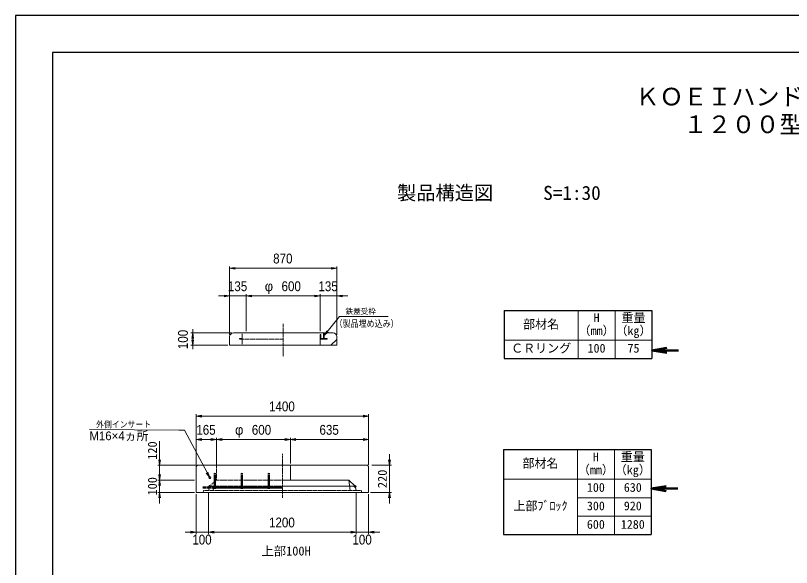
# Model space of a CAD drawing. Units: millimetres, scale not verified. Extents: x -210 to 210, y -148 to 148.
# Drawn here: x -210 to 0, y -0.8 to 148.5 of the extents above; entities that cross this region are included whole.
import ezdxf
from ezdxf.enums import TextEntityAlignment as Align

# ---------------------------------------------------------------- set-up
doc = ezdxf.new("R2010")
doc.units = ezdxf.units.MM
doc.header["$PDMODE"] = 32
doc.header["$PDSIZE"] = 0.5
doc.linetypes.add('USER1', pattern=[12.95, 6.35, -3.175, 0.25, -3.175])
doc.linetypes.add('USER2', pattern=[4.7625, 3.175, -1.5875])
doc.layers.add('0-0', color=7, linetype='Continuous')
for name, color, linetype, lineweight in [('0-1_0', 5, 'Continuous', 25), ('0-2_dims', 2, 'Continuous', 13), ('0-3_pen1実線', 4, 'Continuous', 13), ('0-4_pen2実線', 3, 'Continuous', 13), ('0-5_pen3実線', 7, 'Continuous', 18), ('0-6_pen4実線', 6, 'Continuous', 25), ('0-7_pen1一点', 4, 'USER1', 13), ('0-8_pen2破線', 3, 'USER2', 13), ('0-9_鉄筋１', 7, 'Continuous', 50), ('0-A_鉄筋２', 7, 'USER2', 50)]:
    doc.layers.add(name, color=color, linetype=linetype, lineweight=lineweight)
doc.styles.add('ＭＳ ゴシック', font='')
doc.styles.add('ＭＳ Ｐゴシック', font='')
doc.styles.get('ＭＳ ゴシック').set_extended_font_data('MS Gothic')
doc.styles.get('ＭＳ Ｐゴシック').set_extended_font_data('MS PGothic')

# ---------------------------------------------------------------- blocks, each defined once
blk = doc.blocks.new('部分図 1')
at = {"layer": '0-1_0'}
blk.add_lwpolyline([(0, 0), (12600, 0), (12600, 8910), (0, 8910)], close=True, dxfattribs=at)
at = {"layer": '0-2_dims'}
for p, q in [((1738.43, 6318.59), (1738.43, 6873.54)), ((2608.43, 6333.59), (2608.43, 6873.54)), ((1738.43, 6858.54), (2608.43, 6858.54)), ((1738.43, 6633.54), (1648.43, 6633.54)), ((1738.43, 6318.59), (1738.43, 6648.54)), ((1873.43, 6633.54), (1738.43, 6633.54)), ((1873.43, 6348.59), (1873.43, 6648.54)), ((1873.43, 6348.59), (1873.43, 6648.54)), ((1873.43, 6633.54), (2473.43, 6633.54)), ((1873.43, 6633.54), (1963.43, 6633.54)), ((2473.43, 6633.54), (2383.43, 6633.54)), ((2473.43, 6348.59), (2473.43, 6648.54)), ((2473.43, 6348.59), (2473.43, 6648.54)), ((2473.43, 6633.54), (2608.43, 6633.54)), ((2608.43, 6318.59), (2608.43, 6648.54)), ((2608.43, 6633.54), (2698.43, 6633.54)), ((1438.48, 6333.59), (1438.48, 6365.41)), ((1753.43, 6333.59), (1423.48, 6333.59)), ((1438.48, 6333.59), (1438.48, 6233.59)), ((1723.43, 6233.59), (1423.48, 6233.59)), ((1438.48, 6233.59), (1438.48, 6201.78)), ((1467, 5264), (1467, 5673.13)), ((2867, 5264), (2867, 5673.13)), ((2867, 5658.13), (1467, 5658.13)), ((1467, 5264), (1467, 5483)), ((1632, 5264), (1632, 5483)), ((1632, 5244), (1632, 5483)), ((2232, 5274), (2232, 5483)), ((2232, 5274), (2232, 5483)), ((2867, 5264), (2867, 5483)), ((1632, 5468), (1467, 5468)), ((1632, 5468), (2232, 5468)), ((2232, 5468), (2867, 5468)), ((1467, 5024), (1467, 4701)), ((1567, 5039), (1567, 4701)), ((1567, 5039), (1567, 4701)), ((2767, 5039), (2767, 4701)), ((2767, 5039), (2767, 4701)), ((2867, 5024), (2867, 4701)), ((1467, 4716), (1377, 4716)), ((1567, 4716), (1467, 4716)), ((1567, 4716), (1657, 4716)), ((1567, 4716), (2767, 4716)), ((2767, 4716), (2677, 4716)), ((2767, 4716), (2867, 4716)), ((2867, 4716), (2957, 4716))]:
    blk.add_line(p, q, dxfattribs=at)
at = {"layer": '0-2_dims', "lineweight": 18}
for p, q in [((2674.44, 6466.95), (3025.91, 6466.95)), ((1326.11, 5545), (600, 5550.28)), ((1169.97, 5259), (1169.97, 5454)), ((3037, 5259), (3037, 5349)), ((1468.5, 5259), (1154.97, 5259)), ((1169.95, 5139), (1169.95, 5229)), ((1169.97, 5259), (1169.97, 5139)), ((3037, 5259), (3037, 5039)), ((1452, 5139), (1154.95, 5139)), ((1452, 5139), (1154.97, 5139)), ((1169.95, 5139), (1169.95, 5039)), ((1169.97, 5139), (1169.97, 5049)), ((1452, 5039), (1154.95, 5039)), ((1169.95, 5039), (1169.95, 4949)), ((3037, 5039), (3037, 4949))]:
    blk.add_line(p, q, dxfattribs=at)
at = {"layer": '0-2_dims', "lineweight": 50}
for p, q in [((5167.43, 6192), (5384, 6192)), ((5161.94, 5070), (5378.51, 5070))]:
    blk.add_line(p, q, dxfattribs=at)
at = {"layer": '0-2_dims', "color": 7, "lineweight": 18}
for p, q in [((2892, 5259), (3052, 5259)), ((2882, 5039), (3052, 5039))]:
    blk.add_line(p, q, dxfattribs=at)
at = {"layer": '0-2_dims'}
for points in [[(1783.43, 6866.04), (1738.43, 6858.54), (1783.43, 6851.04)], [(2563.43, 6851.04), (2608.43, 6858.54), (2563.43, 6866.04)], [(1693.43, 6626.04), (1738.43, 6633.54), (1693.43, 6641.04)], [(1918.43, 6641.04), (1873.43, 6633.54), (1918.43, 6626.04)], [(1918.43, 6641.04), (1873.43, 6633.54), (1918.43, 6626.04)], [(2428.43, 6626.04), (2473.43, 6633.54), (2428.43, 6641.04)], [(2428.43, 6626.04), (2473.43, 6633.54), (2428.43, 6641.04)], [(2653.43, 6641.04), (2608.43, 6633.54), (2653.43, 6626.04)], [(2505.43, 6311.59), (2629.44, 6466.95), (2674.44, 6466.95)], [(1445.98, 6288.59), (1438.48, 6333.59), (1430.98, 6288.59)], [(2527.64, 6351.44), (2505.43, 6311.59), (2539.36, 6342.08)], [(1430.98, 6278.59), (1438.48, 6233.59), (1445.98, 6278.59)], [(1512, 5665.63), (1467, 5658.13), (1512, 5650.63)], [(2822, 5650.63), (2867, 5658.13), (2822, 5665.63)], [(1577, 5159), (1371.11, 5545), (1326.11, 5545)], [(1512, 5475.5), (1467, 5468), (1512, 5460.5)], [(1587, 5460.5), (1632, 5468), (1587, 5475.5)], [(1677, 5475.5), (1632, 5468), (1677, 5460.5)], [(2187, 5460.5), (2232, 5468), (2187, 5475.5)], [(2277, 5475.5), (2232, 5468), (2277, 5460.5)], [(2822, 5460.5), (2867, 5468), (2822, 5475.5)], [(1549.2, 5195.18), (1577, 5159), (1562.44, 5202.23)], [(1422, 4708.5), (1467, 4716), (1422, 4723.5)], [(1612, 4723.5), (1567, 4716), (1612, 4708.5)], [(1612, 4723.5), (1567, 4716), (1612, 4708.5)], [(2722, 4708.5), (2767, 4716), (2722, 4723.5)], [(2722, 4708.5), (2767, 4716), (2722, 4723.5)], [(2912, 4723.5), (2867, 4716), (2912, 4708.5)]]:
    blk.add_lwpolyline(points, dxfattribs=at)
at = {"layer": '0-2_dims', "lineweight": 50}
for points in [[(5287.43, 6212), (5167.43, 6192), (5287.43, 6172)], [(5281.94, 5090), (5161.94, 5070), (5281.94, 5050)]]:
    blk.add_lwpolyline(points, dxfattribs=at)
at = {"layer": '0-2_dims', "lineweight": 18}
for points in [[(1162.47, 5304), (1169.97, 5259), (1177.47, 5304)], [(3029.5, 5304), (3037, 5259), (3044.5, 5304)], [(1162.45, 5184), (1169.95, 5139), (1177.45, 5184)], [(1177.47, 5094), (1169.97, 5139), (1162.47, 5094)], [(1177.45, 4994), (1169.95, 5039), (1162.45, 4994)], [(3044.5, 4994), (3037, 5039), (3029.5, 4994)]]:
    blk.add_lwpolyline(points, dxfattribs=at)
at = {"layer": '0-3_pen1実線'}
for p, q in [((2505.43, 6312.62), (2526.4, 6333.59)), ((2473.43, 6280.62), (2476.4, 6283.59)), ((2561.11, 6233.59), (2608.43, 6280.91))]:
    blk.add_line(p, q, dxfattribs=at)
at = {"layer": '0-4_pen2実線'}
for p, q in [((2473.43, 6321.09), (2473.43, 6283.59)), ((2473.43, 6321.09), (2479.43, 6321.09)), ((2499.43, 6333.59), (2499.43, 6289.59)), ((2505.43, 6333.59), (2505.43, 6289.59)), ((2529.43, 6283.59), (2473.43, 6283.59)), ((2473.43, 6283.59), (2473.43, 6233.59)), ((2499.43, 6289.59), (2479.43, 6289.59)), ((2529.43, 6289.59), (2505.43, 6289.59)), ((2529.43, 6289.59), (2529.43, 6283.59))]:
    blk.add_line(p, q, dxfattribs=at)
at = {"layer": '0-4_pen2実線', "linetype": 'USER2'}
blk.add_line((2479.43, 6321.09), (2479.43, 6289.59), dxfattribs=at)
at = {"layer": '0-4_pen2実線'}
blk.add_circle((1577, 5159), 8, dxfattribs=at)
at = {"layer": '0-5_pen3実線'}
for p, q in [((4567.43, 6515.86), (4567.43, 6125.86)), ((4867.43, 6515.86), (4867.43, 6125.86)), ((1738.43, 6303.59), (1738.43, 6233.59)), ((1768.43, 6333.59), (2578.43, 6333.59)), ((2608.43, 6303.59), (2608.43, 6233.59)), ((3967.43, 6275.86), (5167.43, 6275.86)), ((1738.43, 6233.59), (2608.43, 6233.59)), ((4561.94, 5386.38), (4561.94, 4696.38)), ((4861.94, 5386.38), (4861.94, 4696.38)), ((1467, 5249), (1477, 5259)), ((1467, 5249), (1467, 5039)), ((1477, 5259), (2857, 5259)), ((2232, 5259), (2232, 5139)), ((2867, 5249), (2857, 5259)), ((2867, 5249), (2867, 5039)), ((2707, 5139), (2167, 5139)), ((2707, 5139), (2717, 5054)), ((3961.94, 5146.38), (5161.94, 5146.38)), ((2757, 5089), (2167, 5089)), ((2867, 5039), (1467, 5039)), ((4561.94, 4996.38), (5161.94, 4996.38)), ((4561.94, 4846.38), (5161.94, 4846.38))]:
    blk.add_line(p, q, dxfattribs=at)
blk.add_lwpolyline([(2767, 5054), (2757, 5089), (2707, 5139)], dxfattribs=at)
for centre, start, end in [((1768.43, 6303.59), 90, 180), ((2578.43, 6303.59), 0, 90)]:
    blk.add_arc(centre, 30, start, end, dxfattribs=at)
at = {"layer": '0-6_pen4実線'}
for p, q in [((3967.43, 6515.86), (5167.43, 6515.86)), ((3967.43, 6515.86), (3967.43, 6125.86)), ((5167.43, 6515.86), (5167.43, 6125.86)), ((3967.43, 6125.86), (5167.43, 6125.86)), ((3961.94, 5386.38), (5161.94, 5386.38)), ((3961.94, 5386.38), (3961.94, 4696.38)), ((5161.94, 5386.38), (5161.94, 4696.38)), ((3961.94, 4696.38), (5161.94, 4696.38))]:
    blk.add_line(p, q, dxfattribs=at)
blk.add_lwpolyline([(300, 300), (12300, 300), (12300, 8610), (300, 8610)], close=True, dxfattribs=at)
at = {"layer": '0-7_pen1一点'}
for p, q in [((2173.43, 6407.67), (2173.43, 6140.04)), ((2167, 4995), (2167, 5352.88))]:
    blk.add_line(p, q, dxfattribs=at)
at = {"layer": '0-8_pen2破線'}
for p, q in [((1841.43, 6333.59), (1841.43, 6233.59)), ((1817.43, 6289.59), (1817.43, 6283.59)), ((1817.43, 6289.59), (1841.43, 6289.59)), ((1817.43, 6283.59), (2173.43, 6283.59)), ((1632, 5259), (1632, 5139)), ((1577, 5089), (1627, 5139)), ((1627, 5139), (1603.57, 5056.98)), ((2167, 5139), (1627, 5139)), ((1527, 5054), (1522, 5039)), ((1522, 5039), (1527, 5054)), ((1527, 5054), (2807, 5054)), ((1567, 5054), (1577, 5089)), ((2167, 5089), (1577, 5089))]:
    blk.add_line(p, q, dxfattribs=at)
blk.add_lwpolyline([(2807, 5054), (2812, 5039), (2807, 5054)], dxfattribs=at)
for p in [(1577, 5089), (2757, 5089)]:
    blk.add_point(p, dxfattribs=at)
at = {"layer": '0-9_鉄筋１'}
for p, q in [((1617, 5149), (1617, 5069)), ((1837, 5149), (1837, 5069)), ((2057, 5149), (2057, 5069)), ((1617, 5079), (2167, 5079))]:
    blk.add_line(p, q, dxfattribs=at)
at = {"layer": '0-A_鉄筋２'}
for p, q in [((1617, 5149), (1617, 5199)), ((1837, 5149), (1837, 5199)), ((2057, 5149), (2057, 5199)), ((1617, 5079), (1517, 5079))]:
    blk.add_line(p, q, dxfattribs=at)
at = {"layer": '0-2_dims', "color": 7, "style": 'ＭＳ Ｐゴシック'}
for s, height, width, p in [('870', 79.98, 0.9, (2091.61, 6873.54)), ('135', 79.98, 0.9, (1724.11, 6648.54)), ('600', 79.98, 0.9, (2159.79, 6648.54)), ('135', 79.98, 0.9, (2459.11, 6648.54)), ('（製品埋め込み）', 54.61, 0.85, (2590.79, 6365.39)), ('1400', 79.98, 0.9, (2057.91, 5673.13)), ('外側インサート', 50.68, 0.9, (654.17, 5550.28)), ('165', 79.98, 0.9, (1467.68, 5483)), ('600', 79.98, 0.9, (1918.36, 5483)), ('635', 79.98, 0.9, (2467.68, 5483)), ('1200', 79.98, 0.9, (2057.91, 4731)), ('100', 79.98, 0.9, (1435.18, 4591.91)), ('100', 79.98, 0.9, (2735.18, 4591.91))]:
    blk.add_text(s, height=height, dxfattribs=dict(at, width=width)).set_placement(p, align=Align.BOTTOM_LEFT)
for s, height, p in [('φ', 79.98, (2023.43, 6648.54)), ('鉄蓋受枠', 44.11, (2678.73, 6473.49)), ('φ', 79.98, (1782, 5483)), ('M16×4ヵ所', 70.81, (600, 5441.56))]:
    blk.add_text(s, height=height, dxfattribs=at).set_placement(p, align=Align.BOTTOM_LEFT)
at = {"layer": '0-2_dims', "color": 7, "style": 'ＭＳ Ｐゴシック', "width": 0.9}
blk.add_text('100', height=79.98, rotation=90, dxfattribs=at).set_placement((1423.48, 6201.78), align=Align.BOTTOM_LEFT)
at = {"layer": '0-2_dims', "color": 7, "style": 'ＭＳ ゴシック'}
for s, p in [('120', (1169.47, 5304)), ('220', (3036.5, 5074)), ('100', (1169.45, 5014))]:
    blk.add_text(s, height=73.31, rotation=90, dxfattribs=at).set_placement(p, align=Align.BOTTOM_LEFT)
at = {"layer": '0-5_pen3実線', "style": 'ＭＳ ゴシック'}
for s, height, p in [('\u3000製品構造図\u3000', 114.4, (2941.59, 7378.74)), ('S=1:30', 114.4, (4284.24, 7378.74)), ('H', 71.47, (4693.05, 6399.62)), ('重量', 71.47, (4919.95, 6399.62)), ('部材名', 71.47, (4121.2, 6347.12)), ('（mm）', 71.49, (4571.16, 6294.61)), ('（kg）', 71.49, (4871.16, 6294.61)), ('ＣＲリング', 71.46, (4023.73, 6152.13)), ('100', 71.47, (4644.31, 6152.12)), ('75', 71.44, (4968.7, 6152.14)), ('H', 71.47, (4687.56, 5270.13)), ('重量', 71.47, (4914.46, 5270.14)), ('部材名', 71.47, (4115.71, 5217.64)), ('（mm）', 71.49, (4565.67, 5165.12)), ('（kg）', 71.49, (4865.67, 5165.12)), ('100', 71.47, (4638.82, 5022.64)), ('630', 71.45, (4938.84, 5022.65)), ('上部ﾌﾞﾛｯｸ', 71.48, (4042.58, 4872.63)), ('300', 71.47, (4638.82, 4872.64)), ('920', 71.45, (4938.84, 4872.65)), ('600', 71.48, (4638.82, 4722.63)), ('1280', 71.45, (4914.47, 4722.65)), ('上部100H', 73.31, (1997, 4505))]:
    blk.add_text(s, height=height, dxfattribs=at).set_placement(p, align=Align.BOTTOM_LEFT)
at = {"layer": '0-6_pen4実線', "style": 'ＭＳ ゴシック'}
for s, p in [('\u3000ＫＯＥＩハンドホール構造図\u3000', (4837.55, 8137.5)), ('１２００型シリーズ', (5422.51, 7912.5))]:
    blk.add_text(s, height=143, dxfattribs=at).set_placement(p, align=Align.BOTTOM_LEFT)

msp = doc.modelspace()

# ---------------------------------------------------------------- block references
at = {"layer": '0-0', "xscale": 0.03333333, "yscale": 0.03333333}
msp.add_blockref('部分図 1', (-210, -148.5), dxfattribs=at)

doc.saveas('drawing.dxf')
